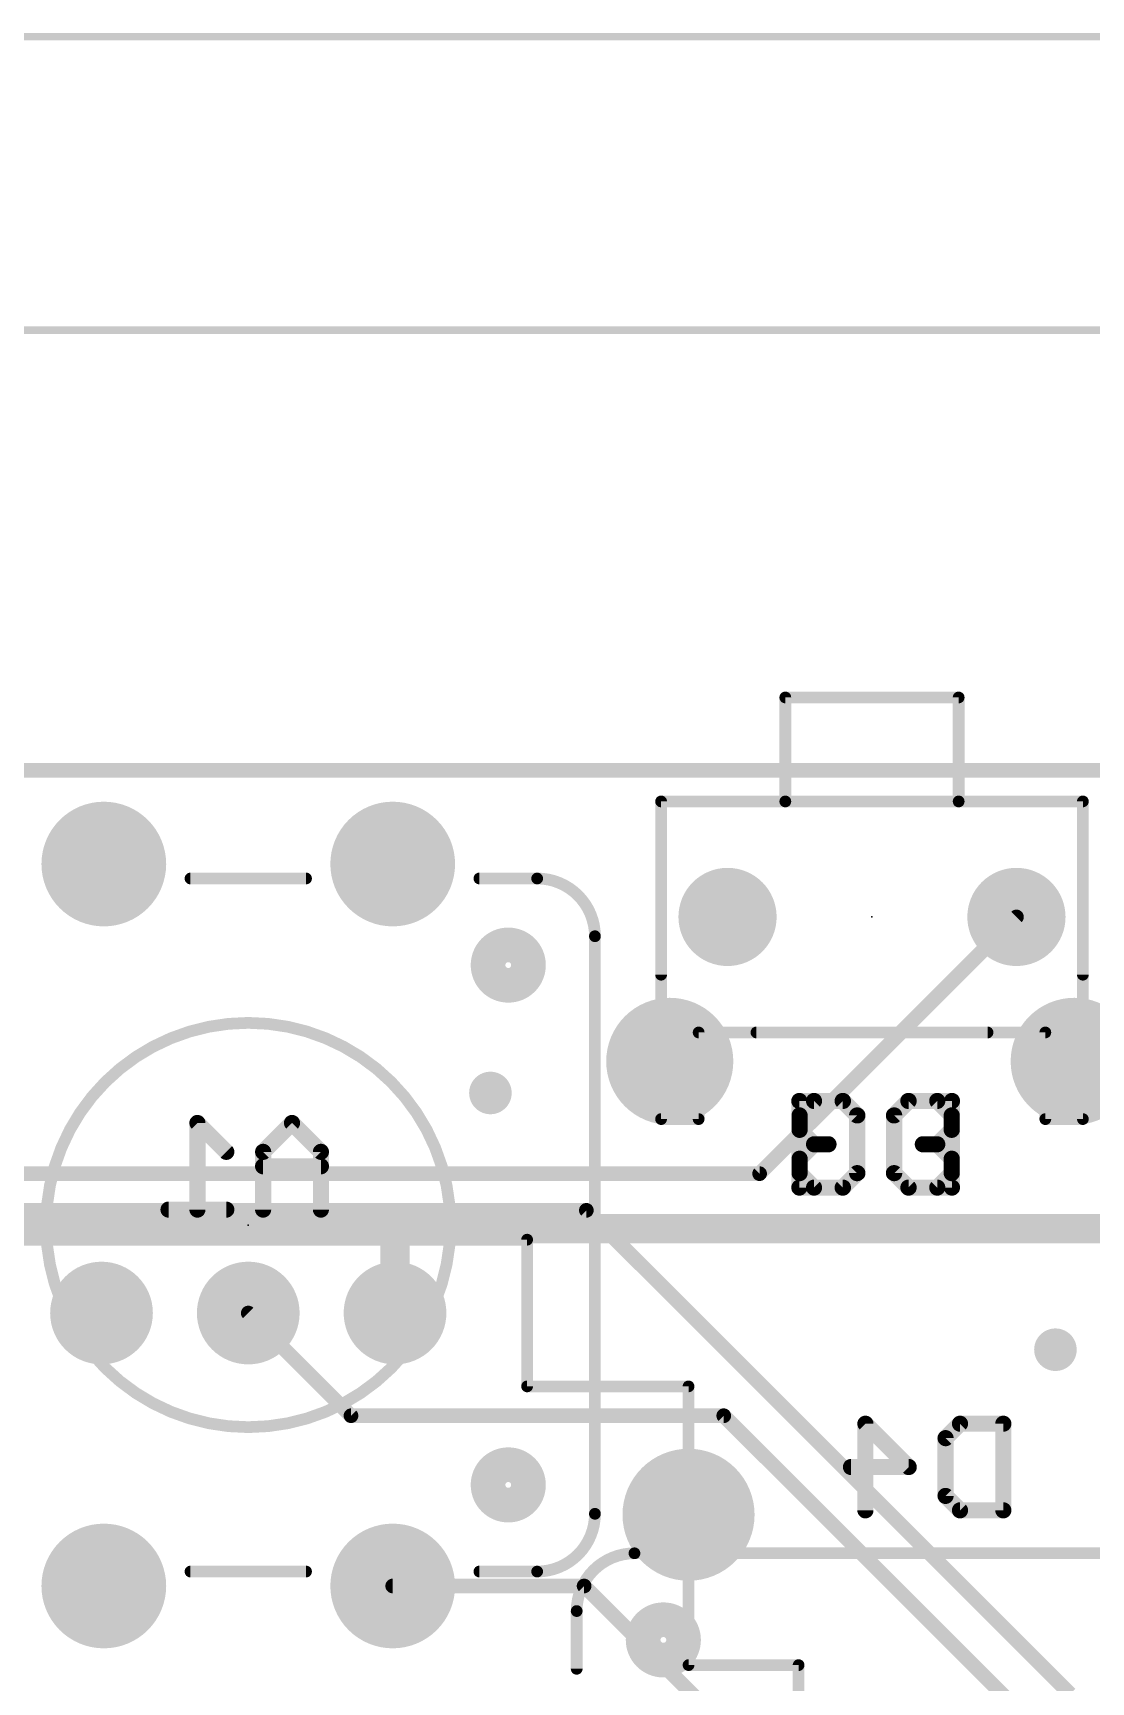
# Model space of a CAD drawing. Extents: x -12 to 110, y -16 to 66.
# Drawn here: x 15.96 to 34.27, y 35.01 to 63.56 of the extents above; entities that cross this region are included whole.
import ezdxf

# ---------------------------------------------------------------- set-up
doc = ezdxf.new("R2010")
doc.units = 0
for name, color, linetype in [('1', 12, 'CONTINUOUS'), ('16', 132, 'CONTINUOUS'), ('17', 110, 'CONTINUOUS'), ('18', 110, 'CONTINUOUS'), ('20', 53, 'CONTINUOUS'), ('21', 41, 'CONTINUOUS'), ('22', 40, 'CONTINUOUS'), ('23', 53, 'CONTINUOUS'), ('24', 53, 'CONTINUOUS'), ('47', 253, 'CONTINUOUS'), ('51', 53, 'CONTINUOUS')]:
    doc.layers.add(name, color=color, linetype=linetype)

# ---------------------------------------------------------------- blocks, each defined once
blk = doc.blocks.new('ROUNDP')
at = {"const_width": 0.5}
blk.add_lwpolyline([(0, -0.25, 1), (0, 0.25, 1), (0, -0.25)], format="xyb", dxfattribs=at)
blk = doc.blocks.new('ROUNDV')
at = {"const_width": 0.5}
blk.add_lwpolyline([(0, -0.25, 1), (0, 0.25, 1), (0, -0.25)], format="xyb", dxfattribs=at)

msp = doc.modelspace()

# ---------------------------------------------------------------- linework, layer by layer
at = {"layer": '1', "const_width": 0.254}
for points in [[(0, 50.8), (101.6, 50.8)], [(32.98, 48.26), (28.535, 43.815)], [(28.535, 43.815), (12.827, 43.815)], [(25.5366, 43.18), (13.2597, 43.18)], [(33.909, 34.8076), (25.5366, 43.18)], [(19.685, 41.402), (21.463, 39.624)], [(27.9144, 39.624), (21.463, 39.624)], [(33.274, 34.2644), (27.9144, 39.624)], [(25.4976, 36.676), (22.185, 36.676)], [(32.639, 29.5346), (25.4976, 36.676)]]:
    msp.add_lwpolyline(points, dxfattribs=at)
at = {"layer": '1', "const_width": 0.127}
for points in [[(33.0249, 48.2151, 1), (32.9351, 48.3049)], [(28.4901, 43.8599, 1), (28.5799, 43.7701)], [(28.535, 43.7515, 1), (28.535, 43.8785)], [(25.5815, 43.2249, 1), (25.4917, 43.1351)], [(25.5366, 43.1165, 1), (25.5366, 43.2435)], [(19.7299, 41.4469, 1), (19.6401, 41.3571)], [(21.463, 39.6875, 1), (21.463, 39.5605)], [(21.4181, 39.5791, 1), (21.5079, 39.6689)], [(27.9593, 39.6689, 1), (27.8695, 39.5791)], [(27.9144, 39.5605, 1), (27.9144, 39.6875)], [(22.185, 36.7395, 1), (22.185, 36.6125)], [(25.5425, 36.7209, 1), (25.4527, 36.6311)], [(25.4976, 36.6125, 1), (25.4976, 36.7395)]]:
    msp.add_lwpolyline(points, format="xyb", dxfattribs=at)
at = {"layer": '16'}
for points, const_width in [([(0, 50.8), (101.6, 50.8)], 0.254), ([(22.225, 42.86), (12.4991, 42.86)], 0.508), ([(45.593, 42.86), (22.225, 42.86)], 0.508), ([(22.225, 41.402), (22.225, 42.86)], 0.508)]:
    msp.add_lwpolyline(points, dxfattribs=dict(at, const_width=const_width))
at = {"layer": '16', "const_width": 0.254}
for points in [[(22.225, 42.987, 1), (22.225, 42.733)], [(22.352, 42.86, 1), (22.098, 42.86)], [(22.225, 42.733, 1), (22.225, 42.987)], [(22.098, 41.402, 1), (22.352, 41.402)]]:
    msp.add_lwpolyline(points, format="xyb", dxfattribs=at)
at = {"layer": '20', "const_width": 0.2032}
msp.add_lwpolyline([(95.25, 50.8), (6.35, 50.8)], dxfattribs=at)
at = {"layer": '21'}
for points, const_width in [([(34.13, 50.26), (26.83, 50.26)], 0.2032), ([(26.83, 50.26), (26.83, 47.26)], 0.2032), ([(34.13, 47.26), (34.13, 50.26)], 0.2032), ([(28.48, 46.26), (32.48, 46.26)], 0.2032), ([(29.2227, 45.0736), (29.2227, 43.5737)], 0.2794), ([(29.9726, 45.0736), (29.2227, 45.0736)], 0.2794), ([(30.2226, 44.8236), (29.9726, 45.0736)], 0.2794), ([(30.8599, 44.8236), (31.1098, 45.0736)], 0.2794), ([(31.1098, 45.0736), (31.6098, 45.0736)], 0.2794), ([(31.6098, 45.0736), (31.8598, 44.8236)], 0.2794), ([(30.2226, 43.8237), (30.2226, 44.8236)], 0.2794), ([(31.8598, 44.8236), (31.8598, 44.5736)], 0.2794), ([(31.8598, 44.5736), (31.6098, 44.3236)], 0.2794), ([(31.6098, 44.3236), (31.3598, 44.3236)], 0.2794), ([(31.6098, 44.3236), (31.8598, 44.0737)], 0.2794), ([(31.8598, 44.0737), (31.8598, 43.8237)], 0.2794), ([(29.2227, 43.5737), (29.9726, 43.5737)], 0.2794), ([(29.9726, 43.5737), (30.2226, 43.8237)], 0.2794), ([(31.1098, 43.5737), (30.8599, 43.8237)], 0.2794), ([(31.6098, 43.5737), (31.1098, 43.5737)], 0.2794), ([(31.8598, 43.8237), (31.6098, 43.5737)], 0.2794)]:
    msp.add_lwpolyline(points, dxfattribs=dict(at, const_width=const_width))
for points, const_width in [([(26.83, 50.3108, 1), (26.83, 50.2092)], 0.1016), ([(26.8808, 50.26, 1), (26.7792, 50.26)], 0.1016), ([(34.1808, 50.26, 1), (34.0792, 50.26)], 0.1016), ([(34.13, 50.2092, 1), (34.13, 50.3108)], 0.1016), ([(26.7792, 47.26, 1), (26.8808, 47.26)], 0.1016), ([(34.0792, 47.26, 1), (34.1808, 47.26)], 0.1016), ([(28.48, 46.3108, 1), (28.48, 46.2092)], 0.1016), ([(32.48, 46.2092, 1), (32.48, 46.3108)], 0.1016), ([(29.2227, 45.1434, 1), (29.2227, 45.0037)], 0.1397), ([(29.2925, 45.0736, 1), (29.1529, 45.0736)], 0.1397), ([(30.022, 45.123, 1), (29.9232, 45.0242)], 0.1397), ([(29.9726, 45.0037, 1), (29.9726, 45.1434)], 0.1397), ([(31.1098, 45.1434, 1), (31.1098, 45.0037)], 0.1397), ([(31.1592, 45.0242, 1), (31.0604, 45.123)], 0.1397), ([(31.6592, 45.123, 1), (31.5604, 45.0242)], 0.1397), ([(31.6098, 45.0037, 1), (31.6098, 45.1434)], 0.1397), ([(30.2925, 44.8236, 1), (30.1528, 44.8236)], 0.1397), ([(30.1732, 44.7742, 1), (30.272, 44.873)], 0.1397), ([(30.8105, 44.873, 1), (30.9092, 44.7742)], 0.1397), ([(31.9296, 44.8236, 1), (31.7899, 44.8236)], 0.1397), ([(31.8104, 44.7742, 1), (31.9092, 44.873)], 0.1397), ([(31.7899, 44.5736, 1), (31.9296, 44.5736)], 0.1397), ([(31.9092, 44.5242, 1), (31.8104, 44.623)], 0.1397), ([(31.3598, 44.3935, 1), (31.3598, 44.2538)], 0.1397), ([(31.6592, 44.373, 1), (31.5604, 44.2742)], 0.1397), ([(31.5604, 44.373, 1), (31.6592, 44.2742)], 0.1397), ([(31.6098, 44.2538, 1), (31.6098, 44.3935)], 0.1397), ([(31.9296, 44.0737, 1), (31.7899, 44.0737)], 0.1397), ([(31.8104, 44.0243, 1), (31.9092, 44.1231)], 0.1397), ([(29.2227, 43.6436, 1), (29.2227, 43.5038)], 0.1397), ([(29.9232, 43.6231, 1), (30.022, 43.5243)], 0.1397), ([(29.9726, 43.5038, 1), (29.9726, 43.6436)], 0.1397), ([(30.1528, 43.8237, 1), (30.2925, 43.8237)], 0.1397), ([(30.272, 43.7743, 1), (30.1732, 43.8731)], 0.1397), ([(30.9092, 43.8731, 1), (30.8105, 43.7743)], 0.1397), ([(31.1098, 43.6436, 1), (31.1098, 43.5038)], 0.1397), ([(31.0604, 43.5243, 1), (31.1592, 43.6231)], 0.1397), ([(31.5604, 43.6231, 1), (31.6592, 43.5243)], 0.1397), ([(31.6098, 43.5038, 1), (31.6098, 43.6436)], 0.1397), ([(31.7899, 43.8237, 1), (31.9296, 43.8237)], 0.1397), ([(31.9092, 43.7743, 1), (31.8104, 43.8731)], 0.1397), ([(29.1529, 43.5737, 1), (29.2925, 43.5737)], 0.1397)]:
    msp.add_lwpolyline(points, format="xyb", dxfattribs=dict(at, const_width=const_width))
at = {"layer": '22'}
for points, const_width in [([(20.685, 48.926), (18.685, 48.926)], 0.2032), ([(24.685, 48.926), (23.685, 48.926)], 0.2032), ([(25.685, 37.926), (25.685, 47.926)], 0.2032), ([(29.4772, 45.0736), (29.2272, 44.8236)], 0.2794), ([(29.9772, 45.0736), (29.4772, 45.0736)], 0.2794), ([(30.2271, 44.8236), (29.9772, 45.0736)], 0.2794), ([(30.8644, 44.8236), (31.1144, 45.0736)], 0.2794), ([(31.1144, 45.0736), (31.8643, 45.0736)], 0.2794), ([(31.8643, 45.0736), (31.8643, 43.5737)], 0.2794), ([(19.3051, 44.1926), (18.8052, 44.6926)], 0.2794), ([(18.8052, 44.6926), (18.8052, 43.1927)], 0.2794), ([(20.4423, 44.6926), (19.9424, 44.1926)], 0.2794), ([(20.9423, 44.1926), (20.4423, 44.6926)], 0.2794), ([(29.2272, 44.8236), (29.2272, 44.5736)], 0.2794), ([(30.8644, 43.8237), (30.8644, 44.8236)], 0.2794), ([(29.2272, 44.5736), (29.4772, 44.3236)], 0.2794), ([(19.9424, 44.1926), (19.9424, 43.1927)], 0.2794), ([(20.9423, 43.1927), (20.9423, 44.1926)], 0.2794), ([(29.4772, 44.3236), (29.2272, 44.0737)], 0.2794), ([(29.4772, 44.3236), (29.7272, 44.3236)], 0.2794), ([(20.9423, 43.9426), (19.9424, 43.9426)], 0.2794), ([(29.2272, 44.0737), (29.2272, 43.8237)], 0.2794), ([(29.2272, 43.8237), (29.4772, 43.5737)], 0.2794), ([(29.4772, 43.5737), (29.9772, 43.5737)], 0.2794), ([(29.9772, 43.5737), (30.2271, 43.8237)], 0.2794), ([(31.1144, 43.5737), (30.8644, 43.8237)], 0.2794), ([(31.8643, 43.5737), (31.1144, 43.5737)], 0.2794), ([(19.3051, 43.1927), (18.3052, 43.1927)], 0.2794), ([(24.511, 42.672), (14.859, 42.672)], 0.2032), ([(24.511, 42.672), (24.511, 40.132)], 0.2032), ([(24.511, 40.132), (27.305, 40.132)], 0.2032), ([(27.305, 35.306), (27.305, 40.132)], 0.2032), ([(30.3662, 37.9857), (30.3662, 39.4856)], 0.2794), ([(30.3662, 39.4856), (31.1161, 38.7356)], 0.2794), ([(31.7534, 39.2356), (32.0034, 39.4856)], 0.2794), ([(32.0034, 39.4856), (32.7533, 39.4856)], 0.2794), ([(32.7533, 39.4856), (32.7533, 37.9857)], 0.2794), ([(31.7534, 38.2357), (31.7534, 39.2356)], 0.2794), ([(31.1161, 38.7356), (30.1162, 38.7356)], 0.2794), ([(32.0034, 37.9857), (31.7534, 38.2357)], 0.2794), ([(32.7533, 37.9857), (32.0034, 37.9857)], 0.2794), ([(36.369, 37.242), (26.369, 37.242)], 0.2032), ([(18.685, 36.926), (20.685, 36.926)], 0.2032), ([(23.685, 36.926), (24.685, 36.926)], 0.2032), ([(25.369, 36.242), (25.369, 35.242)], 0.2032), ([(27.305, 35.306), (29.21, 35.306)], 0.2032), ([(29.21, 27.178), (29.21, 35.306)], 0.2032)]:
    msp.add_lwpolyline(points, dxfattribs=dict(at, const_width=const_width))
for points, const_width in [([(18.685, 48.9768, 1), (18.685, 48.8752)], 0.1016), ([(20.685, 48.8752, 1), (20.685, 48.9768)], 0.1016), ([(23.685, 48.9768, 1), (23.685, 48.8752)], 0.1016), ([(25.685, 47.926, 0.4142), (24.685, 48.926)], 0.2032), ([(24.685, 48.9768, 1), (24.685, 48.8752)], 0.1016), ([(24.685, 48.8752, 1), (24.685, 48.9768)], 0.1016), ([(24.185, 47.126, 1), (24.185, 47.726, 1), (24.185, 47.126)], 0.7), ([(25.7358, 47.926, 1), (25.6342, 47.926)], 0.1016), ([(25.6342, 47.926, 1), (25.7358, 47.926)], 0.1016), ([(19.685, 39.426, 1), (19.685, 46.426, 1), (19.685, 39.426)], 0.2032), ([(29.4772, 45.1434, 1), (29.4772, 45.0037)], 0.1397), ([(29.5266, 45.0242, 1), (29.4278, 45.123)], 0.1397), ([(30.0266, 45.123, 1), (29.9278, 45.0242)], 0.1397), ([(29.9772, 45.0037, 1), (29.9772, 45.1434)], 0.1397), ([(31.1144, 45.1434, 1), (31.1144, 45.0037)], 0.1397), ([(31.1638, 45.0242, 1), (31.065, 45.123)], 0.1397), ([(31.9341, 45.0736, 1), (31.7945, 45.0736)], 0.1397), ([(31.8643, 45.0037, 1), (31.8643, 45.1434)], 0.1397), ([(18.875, 44.6926, 1), (18.7353, 44.6926)], 0.1397), ([(18.8546, 44.742, 1), (18.7558, 44.6432)], 0.1397), ([(20.4917, 44.742, 1), (20.3929, 44.6432)], 0.1397), ([(20.4917, 44.6432, 1), (20.3929, 44.742)], 0.1397), ([(29.2971, 44.8236, 1), (29.1574, 44.8236)], 0.1397), ([(29.1778, 44.873, 1), (29.2766, 44.7742)], 0.1397), ([(30.1778, 44.7742, 1), (30.2765, 44.873)], 0.1397), ([(30.9342, 44.8236, 1), (30.7945, 44.8236)], 0.1397), ([(30.815, 44.873, 1), (30.9138, 44.7742)], 0.1397), ([(29.2766, 44.623, 1), (29.1778, 44.5242)], 0.1397), ([(29.1574, 44.5736, 1), (29.2971, 44.5736)], 0.1397), ([(19.2558, 44.1432, 1), (19.3545, 44.242)], 0.1397), ([(20.0122, 44.1926, 1), (19.8725, 44.1926)], 0.1397), ([(19.893, 44.242, 1), (19.9918, 44.1432)], 0.1397), ([(21.0121, 44.1926, 1), (20.8725, 44.1926)], 0.1397), ([(20.8929, 44.1432, 1), (20.9917, 44.242)], 0.1397), ([(29.4772, 44.3935, 1), (29.4772, 44.2538)], 0.1397), ([(29.5266, 44.2742, 1), (29.4278, 44.373)], 0.1397), ([(29.4278, 44.2742, 1), (29.5266, 44.373)], 0.1397), ([(29.7272, 44.2538, 1), (29.7272, 44.3935)], 0.1397), ([(19.9424, 44.0125, 1), (19.9424, 43.8728)], 0.1397), ([(20.9423, 43.8728, 1), (20.9423, 44.0125)], 0.1397), ([(29.2971, 44.0737, 1), (29.1574, 44.0737)], 0.1397), ([(29.1778, 44.1231, 1), (29.2766, 44.0243)], 0.1397), ([(29.2766, 43.8731, 1), (29.1778, 43.7743)], 0.1397), ([(29.1574, 43.8237, 1), (29.2971, 43.8237)], 0.1397), ([(29.4772, 43.6436, 1), (29.4772, 43.5038)], 0.1397), ([(29.4278, 43.5243, 1), (29.5266, 43.6231)], 0.1397), ([(29.9278, 43.6231, 1), (30.0266, 43.5243)], 0.1397), ([(29.9772, 43.5038, 1), (29.9772, 43.6436)], 0.1397), ([(30.2765, 43.7743, 1), (30.1778, 43.8731)], 0.1397), ([(30.9138, 43.8731, 1), (30.815, 43.7743)], 0.1397), ([(30.7945, 43.8237, 1), (30.9342, 43.8237)], 0.1397), ([(31.1144, 43.6436, 1), (31.1144, 43.5038)], 0.1397), ([(31.065, 43.5243, 1), (31.1638, 43.6231)], 0.1397), ([(31.8643, 43.5038, 1), (31.8643, 43.6436)], 0.1397), ([(31.7945, 43.5737, 1), (31.9341, 43.5737)], 0.1397), ([(18.3052, 43.2626, 1), (18.3052, 43.1228)], 0.1397), ([(18.7353, 43.1927, 1), (18.875, 43.1927)], 0.1397), ([(19.3051, 43.1228, 1), (19.3051, 43.2626)], 0.1397), ([(19.8725, 43.1927, 1), (20.0122, 43.1927)], 0.1397), ([(20.8725, 43.1927, 1), (21.0121, 43.1927)], 0.1397), ([(24.5618, 42.672, 1), (24.4602, 42.672)], 0.1016), ([(24.511, 42.6212, 1), (24.511, 42.7228)], 0.1016), ([(24.511, 40.1828, 1), (24.511, 40.0812)], 0.1016), ([(24.4602, 40.132, 1), (24.5618, 40.132)], 0.1016), ([(27.3558, 40.132, 1), (27.2542, 40.132)], 0.1016), ([(27.305, 40.0812, 1), (27.305, 40.1828)], 0.1016), ([(30.4361, 39.4856, 1), (30.2964, 39.4856)], 0.1397), ([(30.4156, 39.535, 1), (30.3168, 39.4362)], 0.1397), ([(32.0034, 39.5554, 1), (32.0034, 39.4157)], 0.1397), ([(32.0528, 39.4362, 1), (31.954, 39.535)], 0.1397), ([(32.8232, 39.4856, 1), (32.6835, 39.4856)], 0.1397), ([(32.7533, 39.4157, 1), (32.7533, 39.5554)], 0.1397), ([(31.8232, 39.2356, 1), (31.6835, 39.2356)], 0.1397), ([(31.704, 39.285, 1), (31.8028, 39.1862)], 0.1397), ([(24.185, 38.126, 1), (24.185, 38.726, 1), (24.185, 38.126)], 0.7), ([(30.1162, 38.8055, 1), (30.1162, 38.6658)], 0.1397), ([(31.0668, 38.6862, 1), (31.1655, 38.785)], 0.1397), ([(31.1161, 38.6658, 1), (31.1161, 38.8055)], 0.1397), ([(31.6835, 38.2357, 1), (31.8232, 38.2357)], 0.1397), ([(31.8028, 38.2851, 1), (31.704, 38.1863)], 0.1397), ([(24.685, 36.926, 0.4142), (25.685, 37.926)], 0.2032), ([(25.7358, 37.926, 1), (25.6342, 37.926)], 0.1016), ([(25.6342, 37.926, 1), (25.7358, 37.926)], 0.1016), ([(30.2964, 37.9857, 1), (30.4361, 37.9857)], 0.1397), ([(32.0034, 38.0556, 1), (32.0034, 37.9158)], 0.1397), ([(31.954, 37.9363, 1), (32.0528, 38.0351)], 0.1397), ([(32.6835, 37.9857, 1), (32.8232, 37.9857)], 0.1397), ([(32.7533, 37.9158, 1), (32.7533, 38.0556)], 0.1397), ([(26.369, 37.242, 0.4142), (25.369, 36.242)], 0.2032), ([(26.369, 37.2928, 1), (26.369, 37.1912)], 0.1016), ([(26.369, 37.1912, 1), (26.369, 37.2928)], 0.1016), ([(18.685, 36.9768, 1), (18.685, 36.8752)], 0.1016), ([(20.685, 36.8752, 1), (20.685, 36.9768)], 0.1016), ([(23.685, 36.9768, 1), (23.685, 36.8752)], 0.1016), ([(24.685, 36.9768, 1), (24.685, 36.8752)], 0.1016), ([(24.685, 36.8752, 1), (24.685, 36.9768)], 0.1016), ([(25.4198, 36.242, 1), (25.3182, 36.242)], 0.1016), ([(25.3182, 36.242, 1), (25.4198, 36.242)], 0.1016), ([(26.869, 35.442, 1), (26.869, 36.042, 1), (26.869, 35.442)], 0.7), ([(27.305, 35.3568, 1), (27.305, 35.2552)], 0.1016), ([(29.2608, 35.306, 1), (29.1592, 35.306)], 0.1016), ([(29.21, 35.2552, 1), (29.21, 35.3568)], 0.1016), ([(25.3182, 35.242, 1), (25.4198, 35.242)], 0.1016), ([(27.2542, 35.306, 1), (27.3558, 35.306)], 0.1016)]:
    msp.add_lwpolyline(points, format="xyb", dxfattribs=dict(at, const_width=const_width))
at = {"layer": '23'}
msp.add_point((30.48, 48.26), dxfattribs=at)
at = {"layer": '24'}
msp.add_point((19.685, 42.926), dxfattribs=at)
at = {"layer": '47', "const_width": 0.13}
for points in [[(0.065, 63.5), (101.535, 63.5)], [(95.185, 58.42), (6.415, 58.42)]]:
    msp.add_lwpolyline(points, dxfattribs=at)
at = {"layer": '51', "const_width": 0.2032}
for points in [[(28.98, 52.06), (31.98, 52.06)], [(28.98, 50.26), (28.98, 52.06)], [(31.98, 50.26), (31.98, 52.06)], [(26.83, 44.76), (26.83, 50.26)], [(28.98, 50.26), (26.83, 50.26)], [(31.98, 50.26), (28.98, 50.26)], [(34.13, 50.26), (31.98, 50.26)], [(34.13, 50.26), (34.13, 44.76)], [(33.48, 46.26), (27.48, 46.26)], [(27.48, 46.26), (27.48, 44.76)], [(33.48, 46.26), (33.48, 44.76)], [(27.48, 44.76), (26.83, 44.76)], [(34.13, 44.76), (33.48, 44.76)]]:
    msp.add_lwpolyline(points, dxfattribs=at)
at = {"layer": '51', "const_width": 0.1016}
for points in [[(28.98, 52.1108, 1), (28.98, 52.0092)], [(29.0308, 52.06, 1), (28.9292, 52.06)], [(32.0308, 52.06, 1), (31.9292, 52.06)], [(31.98, 52.0092, 1), (31.98, 52.1108)], [(26.8808, 50.26, 1), (26.7792, 50.26)], [(26.83, 50.3108, 1), (26.83, 50.2092)], [(28.98, 50.3108, 1), (28.98, 50.2092)], [(28.9292, 50.26, 1), (29.0308, 50.26)], [(28.98, 50.2092, 1), (28.98, 50.3108)], [(31.98, 50.3108, 1), (31.98, 50.2092)], [(31.9292, 50.26, 1), (32.0308, 50.26)], [(31.98, 50.2092, 1), (31.98, 50.3108)], [(34.1808, 50.26, 1), (34.0792, 50.26)], [(34.13, 50.2092, 1), (34.13, 50.3108)], [(27.48, 46.3108, 1), (27.48, 46.2092)], [(27.5308, 46.26, 1), (27.4292, 46.26)], [(33.5308, 46.26, 1), (33.4292, 46.26)], [(33.48, 46.2092, 1), (33.48, 46.3108)], [(26.83, 44.8108, 1), (26.83, 44.7092)], [(27.48, 44.7092, 1), (27.48, 44.8108)], [(33.48, 44.8108, 1), (33.48, 44.7092)], [(34.13, 44.7092, 1), (34.13, 44.8108)], [(26.7792, 44.76, 1), (26.8808, 44.76)], [(27.4292, 44.76, 1), (27.5308, 44.76)], [(33.4292, 44.76, 1), (33.5308, 44.76)], [(34.0792, 44.76, 1), (34.1808, 44.76)]]:
    msp.add_lwpolyline(points, format="xyb", dxfattribs=at)

# ---------------------------------------------------------------- block references
at = {"layer": '17'}
for p, xscale, yscale, rotation in [((17.185, 49.176), 2.159, 2.159, 270), ((17.185, 49.176), 2.159, 2.159, 270), ((22.185, 49.176), 2.159, 2.159, 270), ((22.185, 49.176), 2.159, 2.159, 270), ((27.98, 48.26), 1.7, 1.7, 180), ((27.98, 48.26), 1.7, 1.7, 180), ((32.98, 48.26), 1.7, 1.7, 180), ((32.98, 48.26), 1.7, 1.7, 180), ((26.98, 45.76), 2.2, 2.2, 180), ((26.98, 45.76), 2.2, 2.2, 180), ((33.98, 45.76), 2.2, 2.2, 180), ((33.98, 45.76), 2.2, 2.2, 180), ((17.185, 36.676), 2.159, 2.159, 270), ((17.185, 36.676), 2.159, 2.159, 270), ((22.185, 36.676), 2.159, 2.159, 270), ((22.185, 36.676), 2.159, 2.159, 270)]:
    msp.add_blockref('ROUNDP', p, dxfattribs=dict(at, xscale=xscale, yscale=yscale, rotation=rotation))
for p, xscale, yscale in [((17.145, 41.402), 1.778, 1.778), ((17.145, 41.402), 1.778, 1.778), ((19.685, 41.402), 1.778, 1.778), ((19.685, 41.402), 1.778, 1.778), ((22.225, 41.402), 1.778, 1.778), ((22.225, 41.402), 1.778, 1.778), ((27.305, 37.9095), 2.286, 2.286), ((27.305, 37.9095), 2.286, 2.286)]:
    msp.add_blockref('ROUNDP', p, dxfattribs=dict(at, xscale=xscale, yscale=yscale))
at = {"layer": '18', "xscale": 0.7366, "yscale": 0.7366}
for p in [(23.876, 45.212), (23.876, 45.212), (33.655, 40.767), (33.655, 40.767)]:
    msp.add_blockref('ROUNDV', p, dxfattribs=at)

doc.saveas('drawing.dxf')
